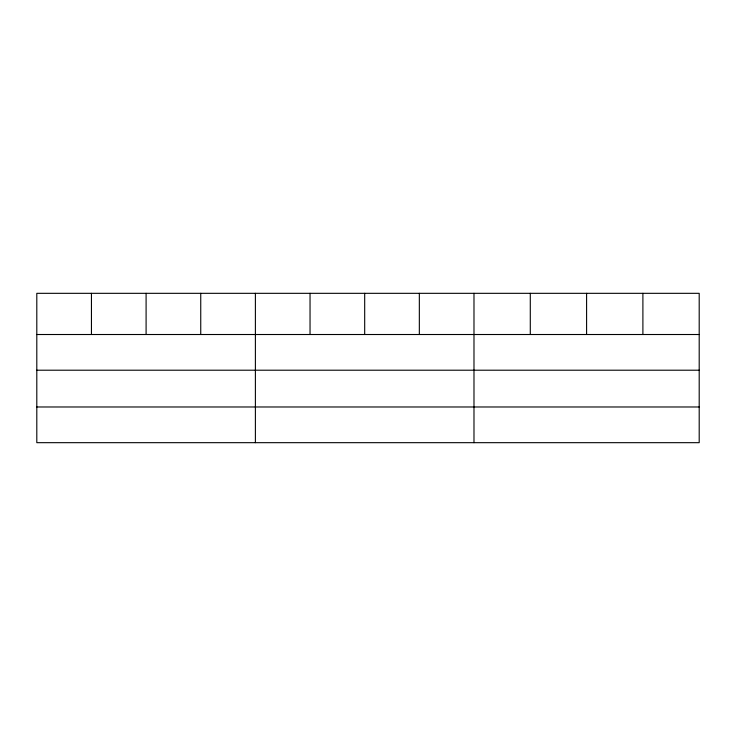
<?xml version="1.0" encoding="UTF-8"?>
<svg xmlns="http://www.w3.org/2000/svg" width="736" height="736" viewBox="0 0 736 736"><rect width="100%" height="100%" fill="white"/><g stroke="black" fill="none" stroke-linecap="round" stroke-linejoin="round"><path stroke-width="1.1" d="M699.2 370.208L699.2 293.324L36.8 293.324L36.8 442.676L699.2 442.676L699.2 370.208L36.8 370.208M36.8 334.512L699.2 334.512M36.8 406.98L699.2 406.98M642.896 293.324L642.896 334.512M586.592 293.324L586.592 334.512M530.288 293.324L530.288 334.512M473.984 293.324L473.984 442.676M419.336 293.324L419.336 334.512M364.688 293.324L364.688 334.512M310.04 293.324L310.04 334.512M255.392 293.324L255.392 442.676M200.744 293.324L200.744 334.512M146.096 293.324L146.096 334.512M91.448 293.324L91.448 334.512"/></g></svg>
